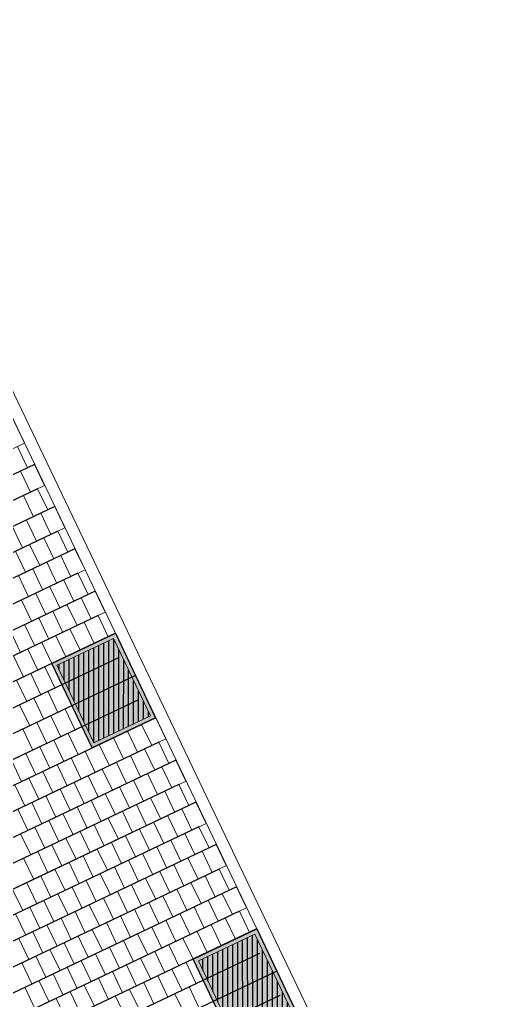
# Model space of a CAD drawing. Header units: metres. Extents: x 679599 to 680028, y 2748524 to 2748840.
# Drawn here: x 679969.63 to 679982.01, y 2748801.85 to 2748826.99 of the extents above; entities that cross this region are included whole.
import ezdxf

# ---------------------------------------------------------------- set-up
doc = ezdxf.new("R2010")
doc.units = ezdxf.units.M
doc.header["$LTSCALE"] = 5
doc.layers.add('00-AUX', color=2, linetype='Continuous', plot=False)
doc.layers.add('00-AUX Tree Pit', color=2, linetype='Continuous', plot=False)
doc.layers.add('02-L-B-Curb', color=11, linetype='Continuous', lineweight=5, plot=False)
doc.layers.add('02-L-Joints-Paviment_07_Precast Concrete Blocks 60X40', color=7, linetype='Continuous', lineweight=5, true_color=0x999999)
doc.layers.add('03-TR-Pavement_07_Precast Concrete Blocks 60X40', color=7, linetype='Continuous', lineweight=5, true_color=0x999999)
doc.layers.add('03-TR-Tree Pit_Green', color=46, linetype='Continuous')
doc.layers.add('03-TR-Tree Pit_White', color=7, linetype='Continuous', true_color=0xfcfcfc)
doc.layers.add('04-BK-Tree Pit', color=6, linetype='Continuous', lineweight=5)

# ---------------------------------------------------------------- blocks, each defined once
blk = doc.blocks.new('ALCORQUE RECTANGULAR')
at = {"layer": '03-TR-Tree Pit_Green', "ltscale": 0.3}
h = blk.add_hatch(dxfattribs=at)
h.set_pattern_fill('ANSI31', color=256, scale=0.04, angle=-45)
h.set_pattern_definition([(360, (-2068898.16958, 3428624.0145), (3e-17, 0.127), [])])
h.paths.add_polyline_path([(679903.391, 2748647.421), (679902.702, 2748648.869), (679904.689, 2748649.814), (679905.377, 2748648.367)])
at = {"layer": '03-TR-Tree Pit_White'}
h = blk.add_hatch(color=256, dxfattribs=at)
h.dxf.hatch_style = 1
h.paths.add_polyline_path([(679903.344, 2748647.288), (679902.569, 2748648.916), (679904.736, 2748649.947), (679905.511, 2748648.319)])
at = {"layer": '02-L-B-Curb'}
blk.add_lwpolyline([(679903.344, 2748647.288), (679902.569, 2748648.916), (679904.736, 2748649.947), (679905.511, 2748648.319)], close=True, dxfattribs=at)
at = {"layer": '02-L-B-Curb', "color": 6}
blk.add_lwpolyline([(679903.391, 2748647.421), (679902.702, 2748648.868), (679904.689, 2748649.814), (679905.378, 2748648.366)], close=True, dxfattribs=at)

msp = doc.modelspace()

# ---------------------------------------------------------------- linework, layer by layer
at = {"layer": '00-AUX'}
for points in [[(679970.008, 2748815.591), (679952.739, 2748807.373)], [(679970.085, 2748814.963), (679953.157, 2748806.908)], [(679970.525, 2748814.508), (679953.574, 2748806.442)], [(679970.602, 2748813.88), (679953.992, 2748805.976)], [(679971.042, 2748813.425), (679954.41, 2748805.51)], [(679971.119, 2748812.797), (679954.828, 2748805.045)], [(679971.559, 2748812.342), (679955.246, 2748804.579)], [(679971.637, 2748811.714), (679955.663, 2748804.113)], [(679972.077, 2748811.259), (679956.081, 2748803.647)], [(679972.154, 2748810.631), (679956.499, 2748803.182)], [(679972.593, 2748810.178), (679956.916, 2748802.718)], [(679972.67, 2748809.55), (679957.333, 2748802.252)], [(679973.11, 2748809.095), (679957.751, 2748801.786)], [(679973.187, 2748808.467), (679958.169, 2748801.32)], [(679973.624, 2748808.011), (679958.587, 2748800.855)], [(679973.701, 2748807.383), (679959.004, 2748800.389)], [(679974.141, 2748806.928), (679959.422, 2748799.923)], [(679974.218, 2748806.3), (679959.84, 2748799.458)], [(679974.658, 2748805.845), (679960.258, 2748798.992)], [(679974.736, 2748805.217), (679960.676, 2748798.526)], [(679975.176, 2748804.762), (679961.093, 2748798.061)], [(679975.253, 2748804.134), (679961.511, 2748797.595)], [(679975.693, 2748803.679), (679961.929, 2748797.129)], [(679975.77, 2748803.051), (679962.347, 2748796.663)], [(679976.213, 2748802.598), (679962.764, 2748796.198)], [(679976.29, 2748801.97), (679963.182, 2748795.732)]]:
    msp.add_lwpolyline(points, dxfattribs=at)
at = {"layer": '00-AUX Tree Pit'}
for points in [[(679973.107, 2748809.094), (679971.479, 2748808.319), (679970.447, 2748810.486), (679972.076, 2748811.261)], [(679976.727, 2748801.513), (679975.099, 2748800.738), (679974.067, 2748802.906), (679975.696, 2748803.681)]]:
    msp.add_lwpolyline(points, close=True, dxfattribs=at)
at = {"layer": '02-L-B-Curb'}
for points in [[(680027.692, 2748695.495), (679959.257, 2748838.798)], [(679959.147, 2748838.332), (680027.421, 2748695.366)]]:
    msp.add_lwpolyline(points, dxfattribs=at)
at = {"layer": '02-L-Joints-Paviment_07_Precast Concrete Blocks 60X40'}
for points in [[(679969.748, 2748816.132), (679969.491, 2748816.674)], [(679969.568, 2748816.046), (679969.826, 2748815.504)], [(679969.904, 2748814.877), (679969.647, 2748815.419)], [(679970.266, 2748815.049), (679970.008, 2748815.591)], [(679970.085, 2748814.963), (679970.343, 2748814.421)], [(679969.724, 2748814.791), (679969.982, 2748814.249)], [(679970.783, 2748813.966), (679970.525, 2748814.508)], [(679970.06, 2748813.622), (679969.803, 2748814.164)], [(679970.422, 2748813.794), (679970.164, 2748814.336)], [(679969.699, 2748813.45), (679969.441, 2748813.992)], [(679970.602, 2748813.88), (679970.86, 2748813.338)], [(679970.241, 2748813.708), (679970.499, 2748813.166)], [(679969.519, 2748813.364), (679969.776, 2748812.823)], [(679969.88, 2748813.536), (679970.138, 2748812.995)], [(679971.3, 2748812.883), (679971.042, 2748813.425)], [(679970.939, 2748812.711), (679970.681, 2748813.253)], [(679970.216, 2748812.367), (679969.959, 2748812.909)], [(679970.578, 2748812.539), (679970.32, 2748813.081)], [(679969.855, 2748812.195), (679969.597, 2748812.737)], [(679970.758, 2748812.625), (679971.016, 2748812.083)], [(679971.119, 2748812.797), (679971.377, 2748812.255)], [(679970.397, 2748812.453), (679970.655, 2748811.912)], [(679971.817, 2748811.8), (679971.559, 2748812.342)], [(679969.675, 2748812.11), (679969.932, 2748811.568)], [(679970.036, 2748812.281), (679970.294, 2748811.74)], [(679971.456, 2748811.628), (679971.198, 2748812.17)], [(679971.095, 2748811.456), (679970.837, 2748811.998)], [(679970.372, 2748811.113), (679970.115, 2748811.654)], [(679970.734, 2748811.284), (679970.476, 2748811.826)], [(679971.637, 2748811.714), (679971.894, 2748811.172)], [(679970.011, 2748810.941), (679969.753, 2748811.482)], [(679970.914, 2748811.37), (679971.172, 2748810.829)], [(679971.275, 2748811.542), (679971.533, 2748811)], [(679969.65, 2748810.769), (679969.392, 2748811.311)], [(679970.553, 2748811.198), (679970.811, 2748810.657)], [(679969.831, 2748810.855), (679970.088, 2748810.313)], [(679970.192, 2748811.027), (679970.45, 2748810.485)], [(679969.469, 2748810.683), (679969.727, 2748810.141)], [(679970.528, 2748809.858), (679970.271, 2748810.399)], [(679970.167, 2748809.686), (679969.909, 2748810.228)], [(679969.806, 2748809.514), (679969.548, 2748810.056)], [(679969.987, 2748809.6), (679970.244, 2748809.058)], [(679970.348, 2748809.772), (679970.606, 2748809.23)], [(679969.625, 2748809.428), (679969.883, 2748808.886)], [(679971.045, 2748808.777), (679970.787, 2748809.318)], [(679970.683, 2748808.605), (679970.426, 2748809.146)], [(679973.368, 2748808.553), (679973.11, 2748809.095)], [(679970.322, 2748808.433), (679970.064, 2748808.975)], [(679973.007, 2748808.381), (679972.749, 2748808.923)], [(679969.961, 2748808.261), (679969.703, 2748808.803)], [(679970.864, 2748808.691), (679971.122, 2748808.149)], [(679972.284, 2748808.037), (679972.026, 2748808.579)], [(679972.645, 2748808.209), (679972.388, 2748808.751)], [(679970.142, 2748808.347), (679970.399, 2748807.805)], [(679970.503, 2748808.519), (679970.761, 2748807.977)], [(679971.923, 2748807.865), (679971.665, 2748808.407)], [(679973.187, 2748808.467), (679973.445, 2748807.925)], [(679969.78, 2748808.175), (679970.038, 2748807.633)], [(679971.201, 2748807.522), (679970.943, 2748808.063)], [(679971.562, 2748807.694), (679971.304, 2748808.235)], [(679972.465, 2748808.123), (679972.723, 2748807.581)], [(679972.826, 2748808.295), (679973.084, 2748807.753)], [(679969.419, 2748808.003), (679969.677, 2748807.461)], [(679970.839, 2748807.35), (679970.582, 2748807.892)], [(679972.104, 2748807.951), (679972.361, 2748807.41)], [(679973.521, 2748807.297), (679973.263, 2748807.839)], [(679973.882, 2748807.469), (679973.624, 2748808.011)], [(679970.478, 2748807.178), (679970.22, 2748807.72)], [(679971.381, 2748807.608), (679971.639, 2748807.066)], [(679971.742, 2748807.78), (679972, 2748807.238)], [(679973.159, 2748807.125), (679972.902, 2748807.667)], [(679969.756, 2748806.834), (679969.498, 2748807.376)], [(679970.117, 2748807.006), (679969.859, 2748807.548)], [(679971.02, 2748807.436), (679971.278, 2748806.894)], [(679972.437, 2748806.781), (679972.179, 2748807.323)], [(679972.798, 2748806.953), (679972.54, 2748807.495)], [(679973.701, 2748807.383), (679973.959, 2748806.841)], [(679970.298, 2748807.092), (679970.555, 2748806.55)], [(679970.659, 2748807.264), (679970.917, 2748806.722)], [(679972.076, 2748806.609), (679971.818, 2748807.151)], [(679973.34, 2748807.211), (679973.598, 2748806.669)], [(679969.936, 2748806.92), (679970.194, 2748806.378)], [(679971.354, 2748806.266), (679971.096, 2748806.807)], [(679971.715, 2748806.438), (679971.457, 2748806.979)], [(679972.618, 2748806.867), (679972.876, 2748806.325)], [(679972.979, 2748807.039), (679973.237, 2748806.497)], [(679974.399, 2748806.386), (679974.141, 2748806.928)], [(679969.575, 2748806.748), (679969.833, 2748806.206)], [(679970.992, 2748806.094), (679970.735, 2748806.636)], [(679972.257, 2748806.695), (679972.514, 2748806.154)], [(679973.677, 2748806.042), (679973.419, 2748806.584)], [(679974.038, 2748806.214), (679973.78, 2748806.756)], [(679970.631, 2748805.922), (679970.373, 2748806.464)], [(679971.534, 2748806.352), (679971.792, 2748805.81)], [(679971.895, 2748806.524), (679972.153, 2748805.982)], [(679973.315, 2748805.87), (679973.058, 2748806.412)], [(679969.909, 2748805.578), (679969.651, 2748806.12)], [(679970.27, 2748805.75), (679970.012, 2748806.292)], [(679971.173, 2748806.18), (679971.431, 2748805.638)], [(679972.593, 2748805.526), (679972.335, 2748806.068)], [(679972.954, 2748805.698), (679972.696, 2748806.24)], [(679973.857, 2748806.128), (679974.115, 2748805.586)], [(679974.218, 2748806.3), (679974.476, 2748805.758)], [(679970.451, 2748805.836), (679970.708, 2748805.294)], [(679970.812, 2748806.008), (679971.07, 2748805.466)], [(679972.232, 2748805.355), (679971.974, 2748805.896)], [(679973.496, 2748805.956), (679973.754, 2748805.414)], [(679974.916, 2748805.303), (679974.658, 2748805.845)], [(679970.089, 2748805.664), (679970.347, 2748805.122)], [(679971.51, 2748805.011), (679971.252, 2748805.553)], [(679971.871, 2748805.183), (679971.613, 2748805.724)], [(679972.774, 2748805.612), (679973.032, 2748805.071)], [(679973.135, 2748805.784), (679973.393, 2748805.242)], [(679974.555, 2748805.131), (679974.297, 2748805.673)], [(679969.728, 2748805.492), (679969.986, 2748804.95)], [(679971.148, 2748804.839), (679970.891, 2748805.381)], [(679972.412, 2748805.441), (679972.67, 2748804.899)], [(679973.833, 2748804.787), (679973.575, 2748805.329)], [(679974.194, 2748804.959), (679973.936, 2748805.501)], [(679970.787, 2748804.667), (679970.529, 2748805.209)], [(679971.69, 2748805.097), (679971.948, 2748804.555)], [(679972.051, 2748805.269), (679972.309, 2748804.727)], [(679973.471, 2748804.615), (679973.214, 2748805.157)], [(679974.374, 2748805.045), (679974.632, 2748804.503)], [(679974.736, 2748805.217), (679974.993, 2748804.675)], [(679970.065, 2748804.323), (679969.807, 2748804.865)], [(679970.426, 2748804.495), (679970.168, 2748805.037)], [(679971.329, 2748804.925), (679971.587, 2748804.383)], [(679972.749, 2748804.272), (679972.491, 2748804.813)], [(679973.11, 2748804.443), (679972.852, 2748804.985)], [(679974.013, 2748804.873), (679974.271, 2748804.331)], [(679969.704, 2748804.151), (679969.446, 2748804.693)], [(679970.607, 2748804.581), (679970.864, 2748804.039)], [(679970.968, 2748804.753), (679971.226, 2748804.211)], [(679972.388, 2748804.1), (679972.13, 2748804.642)], [(679973.652, 2748804.701), (679973.91, 2748804.159)], [(679975.072, 2748804.048), (679974.814, 2748804.59)], [(679975.433, 2748804.22), (679975.176, 2748804.762)], [(679970.245, 2748804.409), (679970.503, 2748803.867)], [(679971.666, 2748803.756), (679971.408, 2748804.298)], [(679972.027, 2748803.928), (679971.769, 2748804.47)], [(679972.93, 2748804.358), (679973.187, 2748803.816)], [(679973.291, 2748804.529), (679973.549, 2748803.988)], [(679974.711, 2748803.876), (679974.453, 2748804.418)], [(679969.523, 2748804.066), (679969.781, 2748803.524)], [(679969.884, 2748804.237), (679970.142, 2748803.696)], [(679971.304, 2748803.584), (679971.047, 2748804.126)], [(679972.568, 2748804.186), (679972.826, 2748803.644)], [(679973.989, 2748803.532), (679973.731, 2748804.074)], [(679974.35, 2748803.704), (679974.092, 2748804.246)], [(679975.253, 2748804.134), (679975.511, 2748803.592)], [(679970.943, 2748803.412), (679970.685, 2748803.954)], [(679971.846, 2748803.842), (679972.104, 2748803.3)], [(679972.207, 2748804.014), (679972.465, 2748803.472)], [(679973.627, 2748803.36), (679973.37, 2748803.902)], [(679974.53, 2748803.79), (679974.788, 2748803.248)], [(679974.892, 2748803.962), (679975.149, 2748803.42)], [(679970.221, 2748803.068), (679969.963, 2748803.61)], [(679970.582, 2748803.24), (679970.324, 2748803.782)], [(679971.485, 2748803.67), (679971.743, 2748803.128)], [(679972.905, 2748803.017), (679972.647, 2748803.559)], [(679973.266, 2748803.189), (679973.008, 2748803.73)], [(679974.169, 2748803.618), (679974.427, 2748803.077)], [(679969.86, 2748802.897), (679969.602, 2748803.438)], [(679970.763, 2748803.326), (679971.02, 2748802.784)], [(679971.124, 2748803.498), (679971.382, 2748802.956)], [(679972.544, 2748802.845), (679972.286, 2748803.387)], [(679973.808, 2748803.446), (679974.066, 2748802.905)], [(679970.401, 2748803.154), (679970.659, 2748802.613)], [(679971.822, 2748802.501), (679971.564, 2748803.043)], [(679972.183, 2748802.673), (679971.925, 2748803.215)], [(679973.086, 2748803.103), (679973.343, 2748802.561)], [(679973.447, 2748803.275), (679973.705, 2748802.733)], [(679969.679, 2748802.811), (679969.937, 2748802.269)], [(679970.04, 2748802.983), (679970.298, 2748802.441)], [(679971.46, 2748802.329), (679971.203, 2748802.871)], [(679972.724, 2748802.931), (679972.982, 2748802.389)], [(679974.145, 2748802.277), (679973.887, 2748802.819)], [(679971.099, 2748802.157), (679970.841, 2748802.699)], [(679972.002, 2748802.587), (679972.26, 2748802.045)], [(679972.363, 2748802.759), (679972.621, 2748802.217)], [(679973.783, 2748802.106), (679973.526, 2748802.647)], [(679970.377, 2748801.814), (679970.119, 2748802.355)], [(679970.738, 2748801.985), (679970.48, 2748802.527)], [(679971.641, 2748802.415), (679971.899, 2748801.873)], [(679973.061, 2748801.762), (679972.803, 2748802.304)], [(679973.422, 2748801.934), (679973.164, 2748802.476)], [(679970.016, 2748801.642), (679969.758, 2748802.184)], [(679970.919, 2748802.071), (679971.176, 2748801.53)], [(679971.28, 2748802.243), (679971.538, 2748801.702)], [(679972.7, 2748801.59), (679972.442, 2748802.132)], [(679973.964, 2748802.192), (679974.222, 2748801.65)], [(679970.557, 2748801.9), (679970.815, 2748801.358)], [(679972.339, 2748801.418), (679972.081, 2748801.96)], [(679973.603, 2748802.02), (679973.861, 2748801.478)]]:
    msp.add_lwpolyline(points, dxfattribs=at)
at = {"layer": '03-TR-Pavement_07_Precast Concrete Blocks 60X40'}
for p, q in [((679952.323, 2748807.841), (679969.749, 2748816.133)), ((679952.74, 2748807.375), (679970.007, 2748815.592)), ((679953.158, 2748806.909), (679970.266, 2748815.05)), ((679953.576, 2748806.444), (679970.524, 2748814.509)), ((679953.994, 2748805.978), (679970.783, 2748813.967)), ((679954.412, 2748805.513), (679971.042, 2748813.426)), ((679954.83, 2748805.047), (679971.3, 2748812.884)), ((679955.248, 2748804.581), (679971.559, 2748812.343)), ((679955.666, 2748804.116), (679971.817, 2748811.802)), ((679956.084, 2748803.65), (679972.076, 2748811.26)), ((679956.502, 2748803.185), (679970.705, 2748809.944)), ((679956.92, 2748802.719), (679970.963, 2748809.402)), ((679957.756, 2748801.788), (679973.11, 2748809.094)), ((679957.338, 2748802.254), (679971.221, 2748808.86)), ((679958.174, 2748801.322), (679973.369, 2748808.553)), ((679958.592, 2748800.857), (679973.627, 2748808.012)), ((679959.01, 2748800.391), (679973.886, 2748807.47)), ((679959.428, 2748799.926), (679974.144, 2748806.929)), ((679959.846, 2748799.46), (679974.403, 2748806.387)), ((679960.263, 2748798.994), (679974.661, 2748805.846)), ((679960.681, 2748798.529), (679974.92, 2748805.304)), ((679961.099, 2748798.063), (679975.179, 2748804.763)), ((679961.517, 2748797.598), (679975.437, 2748804.222)), ((679961.935, 2748797.132), (679975.696, 2748803.68)), ((679968.183, 2748799.441), (679974.325, 2748802.363))]:
    msp.add_line(p, q, dxfattribs=at)

# ---------------------------------------------------------------- block references
at = {"layer": '04-BK-Tree Pit', "rotation": 90}
for p in [(3428620.395, 2068905.75), (3428624.015, 2068898.17)]:
    msp.add_blockref('ALCORQUE RECTANGULAR', p, dxfattribs=at)

doc.saveas('drawing.dxf')
